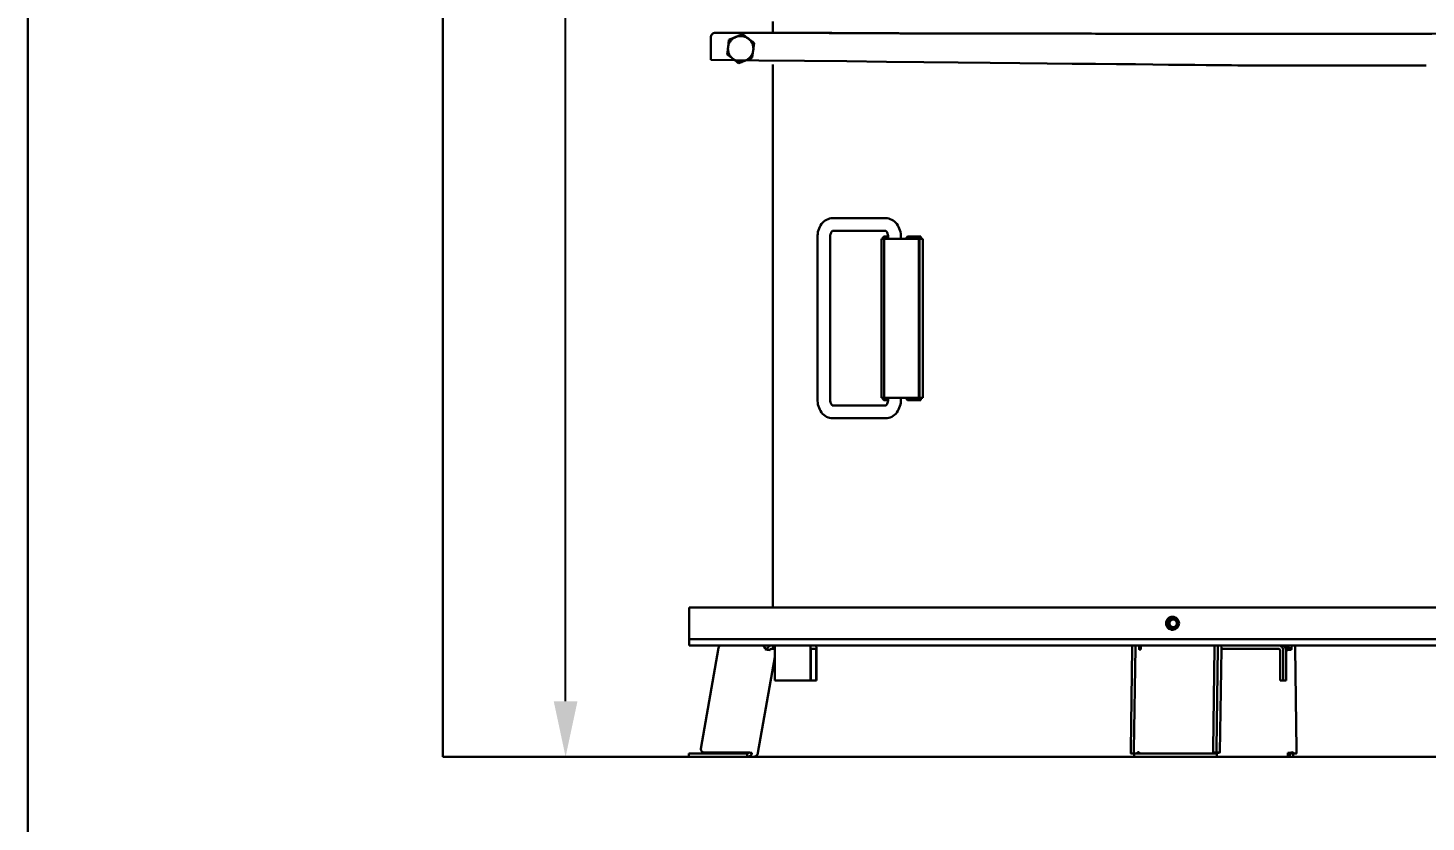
# Model space of a CAD drawing. Header units: millimetres. Extents: x 13935 to 21534, y -198 to 9202.
# Drawn here: x 14011 to 14891, y 1311 to 1811 of the extents above; entities that cross this region are included whole.
import ezdxf

# ---------------------------------------------------------------- set-up
doc = ezdxf.new("R2010")
doc.units = ezdxf.units.MM
doc.header["$LTSCALE"] = 326.7
doc.header["$PDMODE"] = 3
doc.header["$PDSIZE"] = 8
doc.layers.get('0').update_dxf_attribs({"linetype": 'CONTINUOUS'})
doc.layers.get('Defpoints').update_dxf_attribs({"linetype": 'CONTINUOUS'})
doc.styles.get("Standard").update_dxf_attribs({"font": 'calibri.ttf'})
doc.dimstyles.new('DIMSTYLE_1', dxfattribs={"dimtxt": 40, "dimasz": 35, "dimexe": 0.08, "dimexo": 1, "dimgap": 1, "dimtad": 1, "dimdsep": 46, "dimtxsty": 'Standard', "dimblk": '_FILLED', "dimblk1": '_FILLED', "dimblk2": '_FILLED', "dimcen": 0.09, "dimazin": 2, "dimtp": 0.01, "dimtm": 0.01, "dimtfac": 1, "dimtofl": 0, "dimtmove": 0, "dimatfit": 3, "dimldrblk": '_FILLED', "dimfxl": 1, "dimtolj": 1, "dimarcsym": 0})

# ---------------------------------------------------------------- blocks, each defined once
blk = doc.blocks.new('_FILLED')
at = {"color": 0, "linetype": 'ByBlock'}
blk.add_solid([(0, 0), (-1, 0.214), (-1, -0.214)], dxfattribs=at)
blk = doc.blocks.new('*D131')
at = {"color": 0, "linetype": 'Continuous', "lineweight": -2}
for p, q in [((14747.24, 2761.19), (14349.34, 2761.19)), ((14349.42, 1387.48), (14349.42, 2726.19)), ((14273.24, 1352.48), (14349.5, 1352.48))]:
    blk.add_line(p, q, dxfattribs=at)
at = {"layer": 'Defpoints', "color": 0}
for p in [(14349.42, 2761.19), (14748.24, 2761.19), (14272.24, 1352.48)]:
    blk.add_point(p, dxfattribs=at)
at = {"color": 0, "linetype": 'ByBlock', "lineweight": -2, "xscale": 35, "yscale": 35, "zscale": 35}
for p, rotation in [((14349.42, 2761.19), 90), ((14349.42, 1352.48), 270)]:
    blk.add_blockref('_FILLED', p, dxfattribs=dict(at, rotation=rotation))
at = {"color": 0, "lineweight": 30, "insert": (14295.09, 2155.97), "char_height": 40, "attachment_point": 2, "rotation": 90, "line_spacing_factor": 0.9}
blk.add_mtext('\\A1;G', dxfattribs=at)

msp = doc.modelspace()

# ---------------------------------------------------------------- linework, layer by layer
at = {"color": 0, "linetype": 'Continuous', "lineweight": 30}
for p, q in [((14272.23775, 3652.47516), (14272.23775, 1352.47516)), ((14479.73775, 1808.07881), (14479.73775, 1815.12386)), ((14440.7018, 1805.07458), (14440.7018, 1791.07461)), ((14479.73775, 1808.08938), (14443.7018, 1808.08938)), ((14443.7018, 1808.07457), (14510.73823, 1808.07457)), ((14452.22414, 1803.67338), (14451.62859, 1799.09164)), ((14452.22414, 1803.68636), (14460.75292, 1807.23507)), ((14452.22414, 1803.67338), (14452.22414, 1803.68636)), ((14460.75292, 1807.23507), (14468.09058, 1801.6233)), ((14460.75292, 1807.22209), (14460.75292, 1807.23507)), ((14451.62859, 1799.09164), (14451.03303, 1794.51291)), ((14466.89947, 1792.44985), (14467.49502, 1797.02857)), ((14467.49502, 1797.02857), (14468.09058, 1801.61032)), ((14468.09058, 1801.61032), (14468.09058, 1801.6233)), ((14479.73775, 1446.47516), (14479.73775, 1788.07462)), ((14517.52855, 1691.47516), (14550.76257, 1691.47516)), ((14550.76257, 1683.47516), (14517.52855, 1683.47516)), ((14507.8717, 1679.47516), (14507.8717, 1577.47516)), ((14515.8717, 1679.47516), (14515.8717, 1577.47516)), ((14548.19973, 1678.47516), (14571.70243, 1678.47516)), ((14548.19973, 1578.47516), (14548.19973, 1678.47516)), ((14548.57368, 1678.47516), (14549.69553, 1679.97516)), ((14549.69553, 1679.97516), (14552.41943, 1679.97516)), ((14549.91943, 1678.47516), (14549.91943, 1578.47516)), ((14552.41943, 1678.47516), (14552.41943, 1679.47516)), ((14560.41943, 1678.47516), (14560.41943, 1679.47516)), ((14564.47019, 1679.97516), (14563.4282, 1678.47516)), ((14564.47019, 1679.97516), (14573.03006, 1679.97516)), ((14571.70243, 1678.47516), (14574.15155, 1678.47516)), ((14571.70243, 1678.47516), (14571.70243, 1578.47516)), ((14572.03433, 1678.47516), (14572.03433, 1578.47516)), ((14573.03006, 1679.97516), (14572.03434, 1678.47516)), ((14573.03006, 1679.97516), (14573.03006, 1678.47516)), ((14574.15155, 1678.47516), (14574.15155, 1578.47516)), ((14548.19973, 1578.47516), (14571.70243, 1578.47516)), ((14549.69553, 1576.97516), (14548.57368, 1578.47516)), ((14552.41943, 1576.97516), (14549.69553, 1576.97516)), ((14552.41943, 1577.47516), (14552.41943, 1578.47516)), ((14560.41943, 1577.47516), (14560.41943, 1578.47516)), ((14563.4282, 1578.47516), (14564.47019, 1576.97516)), ((14573.03006, 1576.97516), (14564.47019, 1576.97516)), ((14571.70243, 1578.47516), (14574.15155, 1578.47516)), ((14572.03434, 1578.47516), (14573.03006, 1576.97516)), ((14573.03006, 1578.47516), (14573.03006, 1576.97516)), ((14517.52855, 1573.47516), (14550.76257, 1573.47516)), ((14550.76257, 1565.47516), (14517.52855, 1565.47516)), ((14427.23775, 1422.47516), (14427.23775, 1446.47516)), ((14427.23776, 1446.47516), (15087.23775, 1446.47516)), ((14731.64522, 1434.01666), (14731.60023, 1434.01707)), ((14731.64522, 1438.93366), (14731.69021, 1438.93324)), ((15087.23775, 1426.47516), (14427.23776, 1426.47516)), ((15087.23775, 1422.47516), (14427.23775, 1422.47516)), ((14445.69022, 1421.117), (14434.52438, 1357.59606)), ((14474.99089, 1420.80009), (14473.58968, 1422.47516)), ((14473.74679, 1422.47516), (14475.148, 1420.80009)), ((14474.88008, 1420.16975), (14474.99089, 1420.80009)), ((14475.03719, 1420.16975), (14474.88008, 1420.16975)), ((14474.88008, 1420.16975), (14475.03207, 1420.14292)), ((14474.99089, 1420.80009), (14475.148, 1420.80009)), ((14475.148, 1420.80009), (14475.03719, 1420.16975)), ((14476.09751, 1419.9961), (14478.06104, 1419.64881)), ((14477.88514, 1422.22338), (14477.67452, 1422.47516)), ((14477.83163, 1422.47516), (14478.00545, 1422.26737)), ((14479.04281, 1420.47516), (14481.05192, 1420.47516)), ((14480.03972, 1422.47516), (14480.03972, 1420.47516)), ((14480.27538, 1422.47516), (14480.27538, 1420.47516)), ((14481.03663, 1400.47516), (14481.03663, 1419.47516)), ((14503.48061, 1419.47516), (14503.48061, 1400.47516)), ((14503.63772, 1419.47516), (14503.63772, 1400.47516)), ((14507.01557, 1420.47516), (14503.71627, 1420.47516)), ((14507.09412, 1400.47516), (14507.09412, 1419.47516)), ((14507.25123, 1400.47516), (14507.25123, 1419.47516)), ((14705.04908, 1356.87169), (14705.93896, 1421.117)), ((14707.93278, 1421.117), (14707.0429, 1356.87169)), ((14710.24162, 1420.80009), (14710.13121, 1422.47516)), ((14710.23289, 1420.16975), (14710.24162, 1420.80009)), ((14756.89843, 1357.59606), (14757.77827, 1421.117)), ((14759.77209, 1421.117), (14758.89224, 1357.59606)), ((14762.08118, 1420.1282), (14761.18251, 1355.24863)), ((14762.08093, 1420.80009), (14761.97052, 1422.47516)), ((14762.0722, 1420.16975), (14762.08093, 1420.80009)), ((14762.0722, 1420.16975), (14762.08119, 1420.12875)), ((14798.01988, 1420.47516), (14762.07643, 1420.47516)), ((14799.01679, 1400.47516), (14799.01679, 1419.47516)), ((14801.01061, 1400.47516), (14801.01061, 1419.47516)), ((14802.93626, 1420.47516), (14802.58507, 1420.47516)), ((14802.77916, 1419.47516), (14802.77916, 1400.47516)), ((14802.85771, 1422.47516), (14802.85771, 1420.47516)), ((14803.01363, 1419.64881), (14803.16835, 1419.9961)), ((14804.23389, 1420.80009), (14804.3443, 1422.47516)), ((14804.23389, 1420.80009), (14806.22771, 1420.80009)), ((14804.24262, 1420.16975), (14804.23389, 1420.80009)), ((14804.24262, 1420.16975), (14806.23644, 1420.16975)), ((14806.33812, 1422.47516), (14806.22771, 1420.80009)), ((14806.22771, 1420.80009), (14806.23644, 1420.16975)), ((14809.42643, 1356.87169), (14808.53654, 1421.117)), ((14470.46892, 1354.95577), (14481.03663, 1415.07401)), ((14481.03663, 1400.47516), (14507.25123, 1400.47516)), ((14799.01679, 1400.47516), (14802.77916, 1400.47516)), ((14463.46814, 1355.24876), (14436.4879, 1355.24876)), ((14470.46891, 1354.95573), (14470.45951, 1354.95421)), ((14709.32361, 1354.5244), (14709.33678, 1355.47516)), ((14757.05315, 1355.24876), (14761.17296, 1355.24876)), ((14758.41745, 1354.95421), (14758.28623, 1355.24876)), ((14760.07123, 1355.04591), (14759.18123, 1355.24849)), ((14761.1822, 1355.22587), (14761.17296, 1355.24876)), ((14805.15189, 1354.5244), (14805.14525, 1355.00368)), ((14807.13254, 1355.47516), (14807.14571, 1354.5244)), ((16154.04418, 1352.47516), (14272.23775, 1352.47516)), ((14427.05281, 1352.47516), (14427.05281, 1354.47516)), ((14427.05282, 1354.47516), (14463.7436, 1354.47516)), ((14440.44541, 1354.5244), (14464.02012, 1354.5244)), ((14463.66504, 1354.47516), (14463.66504, 1352.47516)), ((14463.7436, 1352.47516), (14463.7436, 1354.47516)), ((14705.2038, 1354.5244), (14709.32361, 1354.5244)), ((14707.14699, 1354.47516), (14759.18227, 1354.47516)), ((14707.14699, 1354.47516), (14707.14699, 1352.47516)), ((14759.18227, 1354.47516), (14759.18227, 1352.47516)), ((14804.14181, 1354.47516), (14807.32852, 1354.47516)), ((14804.14181, 1352.47516), (14804.14181, 1354.47516)), ((14805.08888, 1354.47516), (14805.08888, 1352.47516)), ((14805.15189, 1354.5244), (14809.2717, 1354.5244)), ((14807.24777, 1354.47516), (14807.24777, 1352.47516)), ((14807.29762, 1354.47516), (14807.29762, 1352.47516)), ((14807.32852, 1354.47516), (14807.32852, 1352.47516))]:
    msp.add_line(p, q, dxfattribs=at)
msp.add_lwpolyline([(14011.10907, -197.5909), (14011.10907, 4206.29375), (20869.94438, 4206.29375), (20869.94438, -197.5909)], dxfattribs=at)
for centre, radius, start, end in [((14731.68387, 1436.47974), 4.14042, 190.28559605, 192.57495951), ((14731.68092, 1436.47104), 4.13743, 165.92759201, 167.38964715), ((14731.62182, 1436.4741), 4.00667, 190.36318884, 192.68763817), ((14731.62064, 1436.47666), 4.00542, 165.79792403, 167.28159766), ((14731.31456, 1436.57501), 4.00015, 87.71518748, 89.99748214), ((14731.64501, 1436.46172), 2.44506, 270.00485062, 273.20954821), ((14731.92169, 1436.48672), 2.44693, 95.41316785, 96.46492249), ((14731.92199, 1436.46465), 2.44801, 263.54333076, 266.70326461), ((14731.64526, 1436.49492), 2.43873, 86.70338047, 88.94395288), ((14731.92189, 1436.48462), 2.44904, 93.20880381, 95.41309809), ((14731.31456, 1436.37362), 3.99846, 270.00254482, 272.28400912), ((14799.78839, 1419.519), 2.95615, 88.49813104, 89.99924538), ((14799.74983, 1419.47161), 3.02933, 0.06715189, 19.49308336), ((14436.50388, 1357.24844), 2.0098, 170.03992873, 179.99081722), ((14700.1859, 1355.43112), 10.22598, 357.33856125, 359.27375721), ((14781.97194, 1357.25008), 25.0759, 179.20945282, 180.00301336), ((14723.98084, 1355.42638), 34.43984, 358.40810092, 359.21446162), ((14783.96576, 1357.25008), 25.0759, 179.20945282, 180.00301336), ((14803.90946, 1372.11133), 17.15712, 270.00088653, 270.55114276), ((14838.31943, 1355.42587), 34.41293, 180.78530713, 181.60083958), ((14440.44594, 1356.50996), 1.98556, 263.02895927, 269.98486438), ((14467.51419, 1355.43724), 2.96208, 270.00062142, 271.44809098)]:
    msp.add_arc(centre, radius, start, end, dxfattribs=at)
for points, knots in [([(14443.7018, 1808.08938), (14443.31168, 1808.08938), (14442.52295, 1807.93284), (14441.52599, 1807.26525), (14440.85842, 1806.26827), (14440.7018, 1805.47953), (14440.7018, 1805.08939)], [0, 0, 0, 0, 0.249990382, 0.499993629, 0.749997353, 1, 1, 1, 1]), ([(14443.7018, 1808.07457), (14443.31168, 1808.07457), (14442.52295, 1807.91803), (14441.52599, 1807.25044), (14440.85842, 1806.25346), (14440.7018, 1805.46472), (14440.7018, 1805.07458)], [0, 0, 0, 0, 0.249990382, 0.499993629, 0.749997353, 1, 1, 1, 1]), ([(14456.48853, 1805.44622), (14455.84576, 1805.17893), (14454.62483, 1804.47145), (14453.13462, 1802.97557), (14452.08124, 1801.14559), (14451.7182, 1799.78198), (14451.62859, 1799.09164)], [0, 0, 0, 0, 0.250001749, 0.499998352, 0.74999536, 1, 1, 1, 1]), ([(14456.48853, 1805.44622), (14456.12813, 1805.29627), (14454.7068, 1804.70501), (14453.28528, 1804.1142), (14452.22414, 1803.67338)], [0, 0, 0, 0, 0.25357266, 1, 1, 1, 1]), ([(14460.75292, 1807.22209), (14460.40384, 1807.07661), (14458.9825, 1806.48435), (14457.56101, 1805.89247), (14456.48853, 1805.44622)], [0, 0, 0, 0, 0.245604998, 1, 1, 1, 1]), ([(14464.42175, 1804.41469), (14463.86888, 1804.8377), (14462.64572, 1805.54132), (14460.60514, 1806.08393), (14458.49364, 1806.08119), (14457.1312, 1805.71379), (14456.48853, 1805.44622)], [0, 0, 0, 0, 0.250001463, 0.499998022, 0.749995163, 1, 1, 1, 1]), ([(14464.42175, 1804.41469), (14464.11165, 1804.65185), (14462.88853, 1805.58742), (14461.66567, 1806.52332), (14460.75292, 1807.22209)], [0, 0, 0, 0, 0.253512777, 1, 1, 1, 1]), ([(14467.49502, 1797.02857), (14467.58493, 1797.71887), (14467.5827, 1799.12997), (14467.03232, 1801.16847), (14465.9742, 1802.9957), (14464.9748, 1803.99191), (14464.42175, 1804.41469)], [0, 0, 0, 0, 0.250001434, 0.499997899, 0.749995012, 1, 1, 1, 1]), ([(14468.09058, 1801.61032), (14467.79023, 1801.83979), (14466.56712, 1802.77436), (14465.34421, 1803.7092), (14464.42175, 1804.41469)], [0, 0, 0, 0, 0.245550494, 1, 1, 1, 1]), ([(14508.73797, 1808.07457), (14508.79425, 1808.06717), (14509.29865, 1808.04053), (14509.80272, 1808.03087), (14510.25035, 1808.0219)], [0, 0, 0, 0, 0.112533257, 1, 1, 1, 1]), ([(14510.25035, 1808.0219), (14513.58878, 1807.95501), (14523.26144, 1807.89729), (14542.04976, 1807.79259), (14569.09248, 1807.71348), (14618.80033, 1807.60047), (14692.829, 1807.5157), (14755.26474, 1807.49171), (14788.7018, 1807.49171)], [0, 0, 0, 0, 0.035974866, 0.104208963, 0.202428233, 0.327328019, 0.639754913, 1, 1, 1, 1]), ([(14788.7018, 1807.49594), (14770.80791, 1807.49594), (14735.69321, 1807.50304), (14684.68007, 1807.53484), (14637.58208, 1807.58597), (14596.17371, 1807.65559), (14565.95404, 1807.72671), (14545.7705, 1807.79796), (14533.97843, 1807.84148), (14524.59241, 1807.91028), (14517.69206, 1807.92117), (14513.35966, 1808.04665), (14511.31634, 1807.99903), (14510.73823, 1808.07457)], [0, 0, 0, 0, 0.193123389, 0.378982421, 0.550569794, 0.701437858, 0.825891997, 0.876720426, 0.919277289, 0.953154224, 0.978041576, 0.993707566, 1, 1, 1, 1]), ([(14788.7018, 1807.49171), (14822.13664, 1807.49171), (14884.56847, 1807.5157), (14958.59328, 1807.60046), (15008.30047, 1807.71345), (15035.34521, 1807.79256), (15054.13663, 1807.89724), (15063.81142, 1807.95499), (15067.15099, 1808.02185)], [0, 0, 0, 0, 0.360224054, 0.672635367, 0.797536646, 0.895767287, 0.964012567, 1, 1, 1, 1]), ([(14451.62859, 1799.09164), (14451.53868, 1798.40134), (14451.54091, 1796.99024), (14452.09129, 1794.95174), (14453.14941, 1793.12451), (14454.14881, 1792.1283), (14454.70186, 1791.70552)], [0, 0, 0, 0, 0.250001434, 0.499997899, 0.749995012, 1, 1, 1, 1]), ([(14462.63508, 1790.67399), (14463.27785, 1790.94128), (14464.49878, 1791.64876), (14465.98899, 1793.14464), (14467.04236, 1794.97462), (14467.4054, 1796.33823), (14467.49502, 1797.02857)], [0, 0, 0, 0, 0.250001749, 0.499998352, 0.74999536, 1, 1, 1, 1]), ([(14451.03303, 1794.51291), (14451.33336, 1794.283), (14452.55613, 1793.34698), (14453.77911, 1792.41123), (14454.70186, 1791.70552)], [0, 0, 0, 0, 0.245617263, 1, 1, 1, 1]), ([(14454.70186, 1791.70552), (14455.01192, 1791.46839), (14456.23469, 1790.53337), (14457.45771, 1789.59868), (14458.37069, 1788.90115)], [0, 0, 0, 0, 0.253584584, 1, 1, 1, 1]), ([(14454.70186, 1791.70552), (14455.25472, 1791.28249), (14456.47699, 1790.57888), (14457.83994, 1790.21667), (14458.53027, 1790.12691)], [0, 0, 0, 0, 0.499999898, 1, 1, 1, 1]), ([(14458.37069, 1788.90115), (14458.71979, 1789.04617), (14460.14138, 1789.63682), (14461.56281, 1790.22783), (14462.63508, 1790.67399)], [0, 0, 0, 0, 0.245564094, 1, 1, 1, 1]), ([(14458.53027, 1790.12691), (14459.2206, 1790.03714), (14460.63086, 1790.03877), (14461.99242, 1790.40641), (14462.63508, 1790.67399)], [0, 0, 0, 0, 0.500000038, 1, 1, 1, 1]), ([(14462.63508, 1790.67399), (14462.9955, 1790.82395), (14464.41709, 1791.4156), (14465.8385, 1792.00769), (14466.89947, 1792.44985)], [0, 0, 0, 0, 0.253526257, 1, 1, 1, 1]), ([(14890.84592, 1787.53258), (14882.59619, 1787.52574), (14848.54816, 1787.50148), (14814.50012, 1787.49175), (14788.7018, 1787.49175)], [0, 0, 0, 0, 0.242296739, 1, 1, 1, 1]), ([(14507.8717, 1679.47516), (14507.8717, 1682.37533), (14509.1324, 1686.88615), (14513.4212, 1690.74198), (14516.18385, 1691.47516), (14517.52855, 1691.47516)], [0, 0, 0, 0, 0.51596225, 0.760766984, 1, 1, 1, 1]), ([(14550.76257, 1691.47516), (14552.1072, 1691.47516), (14554.86989, 1690.74185), (14559.15888, 1686.88621), (14560.41943, 1682.37523), (14560.41943, 1679.47516)], [0, 0, 0, 0, 0.23921954, 0.484054961, 1, 1, 1, 1]), ([(14515.8717, 1679.47516), (14515.8717, 1680.13864), (14515.99235, 1681.1005), (14516.43077, 1682.22182), (14516.74961, 1682.82185), (14517.16239, 1683.21989), (14517.26163, 1683.39602), (14517.57278, 1683.47516), (14517.52855, 1683.47516)], [0, 0, 0, 0, 0.441251466, 0.634155893, 0.792527426, 0.905165192, 0.970587691, 1, 1, 1, 1]), ([(14550.76257, 1683.47516), (14550.73995, 1683.47516), (14551.0998, 1683.40014), (14551.20716, 1683.08005), (14551.96233, 1682.25316), (14552.14932, 1681.47789), (14552.2531, 1681.01199)], [0, 0, 0, 0, 0.022904338, 0.177507762, 0.51669327, 1, 1, 1, 1]), ([(14517.52855, 1565.47516), (14516.18393, 1565.47516), (14513.42124, 1566.20847), (14509.13225, 1570.0641), (14507.8717, 1574.57508), (14507.8717, 1577.47516)], [0, 0, 0, 0, 0.23921954, 0.484054961, 1, 1, 1, 1]), ([(14517.52855, 1573.47516), (14517.57273, 1573.47516), (14517.26131, 1573.55442), (14517.16228, 1573.73058), (14516.7493, 1574.12868), (14516.43076, 1574.72879), (14515.9922, 1575.84998), (14515.8717, 1576.81176), (14515.8717, 1577.47516)], [0, 0, 0, 0, 0.029382236, 0.094950491, 0.207503867, 0.365926429, 0.558807088, 1, 1, 1, 1]), ([(14552.24933, 1575.92152), (14552.14479, 1575.45806), (14551.95709, 1574.68758), (14551.20449, 1573.86631), (14551.09689, 1573.54971), (14550.74008, 1573.47516), (14550.76257, 1573.47516)], [0, 0, 0, 0, 0.483867331, 0.822964459, 0.977090128, 1, 1, 1, 1]), ([(14560.41943, 1577.47516), (14560.41943, 1574.57499), (14559.15873, 1570.06416), (14554.86993, 1566.20834), (14552.10728, 1565.47516), (14550.76257, 1565.47516)], [0, 0, 0, 0, 0.51596225, 0.760766984, 1, 1, 1, 1]), ([(14731.31473, 1440.57516), (14730.27173, 1440.57516), (14728.09674, 1439.68442), (14726.79517, 1436.47498), (14728.09723, 1433.26491), (14730.27309, 1432.37516), (14731.31655, 1432.37516)], [0, 0, 0, 0, 0.249687971, 0.499952165, 0.750203375, 1, 1, 1, 1]), ([(14727.71349, 1437.3585), (14727.65428, 1437.09615), (14727.58858, 1436.55815), (14727.63213, 1436.01791), (14727.68051, 1435.75335)], [0, 0, 0, 0, 0.499993625, 1, 1, 1, 1]), ([(14727.71298, 1435.59409), (14727.80989, 1435.16365), (14728.14965, 1434.32893), (14729.03715, 1433.31674), (14730.20492, 1432.64916), (14731.08946, 1432.48393), (14731.52948, 1432.47583)], [0, 0, 0, 0, 0.250333474, 0.500441023, 0.750302366, 1, 1, 1, 1]), ([(14731.60312, 1440.47516), (14731.16567, 1440.47518), (14730.28365, 1440.32822), (14729.10915, 1439.68994), (14728.20385, 1438.70508), (14727.84523, 1437.8845), (14727.73763, 1437.45936)], [0, 0, 0, 0, 0.249711887, 0.49956926, 0.749670008, 1, 1, 1, 1]), ([(14731.54778, 1433.47566), (14731.15882, 1433.48283), (14730.37488, 1433.65368), (14729.39319, 1434.33946), (14728.74635, 1435.35011), (14728.53471, 1436.53164), (14728.78944, 1437.70459), (14729.47283, 1438.69077), (14730.47899, 1439.33995), (14731.26863, 1439.48181), (14731.65758, 1439.47465)], [0, 0, 0, 0, 0.12482347, 0.249756724, 0.37483873, 0.50002004, 0.625195045, 0.750261955, 0.875180968, 1, 1, 1, 1]), ([(14731.60023, 1434.01707), (14731.28331, 1434.02291), (14730.64466, 1434.16134), (14729.84312, 1434.71715), (14729.31154, 1435.5373), (14729.13145, 1436.49827), (14729.32908, 1437.45577), (14729.87556, 1438.26602), (14730.68715, 1438.80702), (14731.32824, 1438.93364), (14731.64522, 1438.93366)], [0, 0, 0, 0, 0.124821369, 0.249751545, 0.374828303, 0.500006645, 0.625182288, 0.750252501, 0.875176069, 1, 1, 1, 1]), ([(14731.64618, 1438.91809), (14731.35178, 1438.88473), (14730.76955, 1438.7077), (14730.05252, 1438.14925), (14729.58014, 1437.37081), (14729.41576, 1436.47491), (14729.58032, 1435.57903), (14730.05285, 1434.80069), (14730.77001, 1434.24237), (14731.35228, 1434.06549), (14731.6467, 1434.03217)], [0, 0, 0, 0, 0.124826749, 0.249761892, 0.374833978, 0.499997802, 0.625161641, 0.750233733, 0.875169061, 1, 1, 1, 1]), ([(14731.47391, 1432.37833), (14732.49224, 1432.41891), (14734.57819, 1433.34431), (14735.81737, 1436.47515), (14734.57821, 1439.60595), (14732.49232, 1440.53139), (14731.47403, 1440.57198)], [0, 0, 0, 0, 0.249782107, 0.500003148, 0.750228673, 1, 1, 1, 1]), ([(14731.65758, 1439.47465), (14732.04654, 1439.46749), (14732.83047, 1439.29663), (14733.81216, 1438.61085), (14734.45901, 1437.6002), (14734.67064, 1436.41867), (14734.41592, 1435.24572), (14733.73252, 1434.25955), (14732.72637, 1433.61036), (14731.93673, 1433.4685), (14731.54778, 1433.47566)], [0, 0, 0, 0, 0.12482347, 0.249756724, 0.37483873, 0.50002004, 0.625195045, 0.750261955, 0.875180968, 1, 1, 1, 1]), ([(14731.7855, 1438.92962), (14732.09249, 1438.91194), (14732.70618, 1438.75749), (14733.47105, 1438.2028), (14733.9785, 1437.40365), (14734.15528, 1436.47331), (14733.97714, 1435.54324), (14733.46853, 1434.74483), (14732.70284, 1434.19127), (14732.08893, 1434.03771), (14731.7819, 1434.02049)], [0, 0, 0, 0, 0.12482819, 0.249758106, 0.37483023, 0.500000271, 0.625170074, 0.750241672, 0.875170849, 1, 1, 1, 1]), ([(14446.61673, 1422.47788), (14446.37738, 1422.33164), (14445.95603, 1421.93208), (14445.73885, 1421.39363), (14445.69022, 1421.117)], [0, 0, 0, 0, 0.499658335, 1, 1, 1, 1]), ([(14475.03207, 1420.14292), (14475.30113, 1420.09553), (14475.65684, 1420.03354), (14476.01271, 1419.9725), (14476.09932, 1419.95771)], [0, 0, 0, 0, 0.756656797, 1, 1, 1, 1]), ([(14476.09751, 1419.9961), (14476.0623, 1419.9961), (14475.94801, 1420.01882), (14475.59417, 1420.06867), (14475.27603, 1420.12751), (14475.03719, 1420.16975)], [0, 0, 0, 0, 0.09831766, 0.322854978, 1, 1, 1, 1]), ([(14479.04281, 1422.47516), (14478.36063, 1422.47516), (14476.95047, 1421.97257), (14476.21585, 1420.66929), (14476.09751, 1419.9961)], [0, 0, 0, 0, 0.499509969, 1, 1, 1, 1]), ([(14476.09932, 1419.95771), (14476.3494, 1419.915), (14476.802, 1419.8396), (14477.39308, 1419.73991), (14477.79675, 1419.68458), (14477.99792, 1419.64881), (14478.06104, 1419.64881)], [0, 0, 0, 0, 0.383210064, 0.693285487, 0.904650404, 1, 1, 1, 1]), ([(14478.06104, 1419.64881), (14478.10049, 1419.8732), (14478.34538, 1420.30761), (14478.81542, 1420.47516), (14479.04281, 1420.47516)], [0, 0, 0, 0, 0.500489975, 1, 1, 1, 1]), ([(14481.03663, 1419.47516), (14481.03663, 1419.73104), (14481.03996, 1420.06932), (14481.04819, 1420.40749), (14481.05051, 1420.48983)], [0, 0, 0, 0, 0.756462261, 1, 1, 1, 1]), ([(14481.05051, 1420.48983), (14481.05809, 1420.75806), (14481.07733, 1421.23781), (14481.1196, 1421.79791), (14481.16192, 1422.14231), (14481.19571, 1422.31797), (14481.22151, 1422.41737), (14481.25552, 1422.47516), (14481.27229, 1422.47516)], [0, 0, 0, 0, 0.399650327, 0.715923946, 0.833422087, 0.920244593, 0.975028699, 1, 1, 1, 1]), ([(14503.4945, 1420.48983), (14503.49217, 1420.40749), (14503.48394, 1420.06932), (14503.48061, 1419.73104), (14503.48061, 1419.47516)], [0, 0, 0, 0, 0.243537773, 1, 1, 1, 1]), ([(14503.71627, 1422.47516), (14503.69951, 1422.47516), (14503.66549, 1422.41737), (14503.63969, 1422.31797), (14503.6059, 1422.14231), (14503.56358, 1421.79791), (14503.52132, 1421.23781), (14503.50207, 1420.75807), (14503.4945, 1420.48983)], [0, 0, 0, 0, 0.024971285, 0.079755369, 0.166577828, 0.284075951, 0.600349572, 1, 1, 1, 1]), ([(14503.63772, 1419.47516), (14503.63772, 1419.60275), (14503.64112, 1419.83818), (14503.65437, 1420.11685), (14503.67037, 1420.29515), (14503.68368, 1420.39041), (14503.69484, 1420.44103), (14503.70808, 1420.47516), (14503.71627, 1420.47516)], [0, 0, 0, 0, 0.379258306, 0.701052034, 0.824860495, 0.917397746, 0.975635008, 1, 1, 1, 1]), ([(14507.25123, 1419.47516), (14507.25123, 1419.85792), (14507.24324, 1420.41403), (14507.21445, 1421.1204), (14507.18601, 1421.571), (14507.15327, 1421.93511), (14507.11329, 1422.22091), (14507.07996, 1422.37284), (14507.04015, 1422.47516), (14507.01557, 1422.47516)], [0, 0, 0, 0, 0.379228299, 0.550628902, 0.701088829, 0.824862353, 0.917395723, 0.975645131, 1, 1, 1, 1]), ([(14507.01557, 1420.47516), (14507.02376, 1420.47516), (14507.037, 1420.44103), (14507.04816, 1420.39041), (14507.06147, 1420.29515), (14507.07747, 1420.11685), (14507.09072, 1419.83818), (14507.09412, 1419.60275), (14507.09412, 1419.47516)], [0, 0, 0, 0, 0.024365047, 0.082602393, 0.175139777, 0.298948308, 0.620742041, 1, 1, 1, 1]), ([(14705.93896, 1421.117), (14705.94084, 1421.25273), (14705.9519, 1421.70679), (14705.97121, 1422.16186), (14706.01197, 1422.47787)], [0, 0, 0, 0, 0.298735762, 1, 1, 1, 1]), ([(14708.00579, 1422.47788), (14707.99475, 1422.39228), (14707.95138, 1421.93978), (14707.93788, 1421.48506), (14707.93278, 1421.117)], [0, 0, 0, 0, 0.18995498, 1, 1, 1, 1]), ([(14710.23289, 1420.16975), (14710.2498, 1420.13178), (14710.38566, 1420.08582), (14710.60547, 1420.03683), (14710.93628, 1420.00425), (14711.17794, 1419.9961), (14711.30716, 1419.9961)], [0, 0, 0, 0, 0.113131403, 0.337856681, 0.648295772, 1, 1, 1, 1]), ([(14711.30716, 1419.9961), (14711.31168, 1420.32257), (14711.32744, 1420.9146), (14711.3695, 1421.61021), (14711.41501, 1422.04562), (14711.45229, 1422.27267), (14711.48141, 1422.39696), (14711.51882, 1422.47516), (14711.53924, 1422.47516)], [0, 0, 0, 0, 0.39062563, 0.709583157, 0.829945808, 0.91931656, 0.975570642, 1, 1, 1, 1]), ([(14757.77827, 1421.117), (14757.78015, 1421.25273), (14757.79121, 1421.70679), (14757.81052, 1422.16186), (14757.85128, 1422.47787)], [0, 0, 0, 0, 0.298735762, 1, 1, 1, 1]), ([(14759.8451, 1422.47788), (14759.83406, 1422.39228), (14759.79069, 1421.93978), (14759.77719, 1421.48506), (14759.77209, 1421.117)], [0, 0, 0, 0, 0.18995498, 1, 1, 1, 1]), ([(14801.01061, 1419.47516), (14801.01061, 1419.86532), (14800.85512, 1420.65377), (14800.1899, 1421.65085), (14799.19586, 1422.31884), (14798.40894, 1422.47516), (14798.01988, 1422.47516)], [0, 0, 0, 0, 0.250378466, 0.500505403, 0.750336322, 1, 1, 1, 1]), ([(14798.01988, 1420.47516), (14798.27433, 1420.47516), (14798.80478, 1420.26098), (14799.01679, 1419.73016), (14799.01679, 1419.47516)], [0, 0, 0, 0, 0.499453105, 1, 1, 1, 1]), ([(14799.86587, 1422.47414), (14800.45628, 1422.45867), (14801.65671, 1422.05801), (14802.40741, 1421.03983), (14802.60552, 1420.48247)], [0, 0, 0, 0, 0.499616281, 1, 1, 1, 1]), ([(14803.16835, 1419.9961), (14803.16383, 1420.32257), (14803.14806, 1420.9146), (14803.10601, 1421.61021), (14803.0605, 1422.04562), (14803.02322, 1422.27267), (14802.9941, 1422.39696), (14802.95668, 1422.47516), (14802.93626, 1422.47516)], [0, 0, 0, 0, 0.39062563, 0.709583157, 0.829945808, 0.91931656, 0.975570642, 1, 1, 1, 1]), ([(14802.93626, 1420.47516), (14802.93889, 1420.47516), (14802.9584, 1420.4588), (14802.95906, 1420.43384), (14802.9633, 1420.41407)], [0, 0, 0, 0, 0.115061302, 1, 1, 1, 1]), ([(14802.9633, 1420.41407), (14802.98419, 1420.31669), (14803.00136, 1420.06013), (14803.01146, 1419.80501), (14803.01363, 1419.64881)], [0, 0, 0, 0, 0.389324395, 1, 1, 1, 1]), ([(14803.01363, 1419.64881), (14803.40127, 1419.64881), (14804.13231, 1419.6724), (14805.10235, 1419.77332), (14805.76608, 1419.90393), (14806.10923, 1420.0434), (14806.21684, 1420.12575), (14806.23644, 1420.16975)], [0, 0, 0, 0, 0.35110315, 0.661074834, 0.88540333, 0.956373046, 1, 1, 1, 1]), ([(14804.24262, 1420.16975), (14804.2257, 1420.13178), (14804.08984, 1420.08582), (14803.87003, 1420.03683), (14803.53922, 1420.00425), (14803.29757, 1419.9961), (14803.16835, 1419.9961)], [0, 0, 0, 0, 0.113131403, 0.337856681, 0.648295772, 1, 1, 1, 1]), ([(14808.53654, 1421.117), (14808.53466, 1421.25273), (14808.52361, 1421.70679), (14808.50429, 1422.16186), (14808.46354, 1422.47787)], [0, 0, 0, 0, 0.298735762, 1, 1, 1, 1]), ([(14434.49409, 1357.24876), (14434.49409, 1356.73875), (14434.91797, 1355.67698), (14435.97901, 1355.24876), (14436.4879, 1355.24876)], [0, 0, 0, 0, 0.50054705, 1, 1, 1, 1]), ([(14438.91069, 1355.24771), (14439.07027, 1355.05466), (14439.46628, 1354.72613), (14439.95643, 1354.56943), (14440.20496, 1354.53908)], [0, 0, 0, 0, 0.50009401, 1, 1, 1, 1]), ([(14464.67213, 1355.13751), (14464.5742, 1355.14594), (14464.17272, 1355.18143), (14463.77148, 1355.21959), (14463.46814, 1355.24876)], [0, 0, 0, 0, 0.243886757, 1, 1, 1, 1]), ([(14464.68044, 1355.13354), (14464.61216, 1354.94522), (14464.35375, 1354.60244), (14463.94354, 1354.47516), (14463.7436, 1354.47516)], [0, 0, 0, 0, 0.500466084, 1, 1, 1, 1]), ([(14463.7436, 1352.47516), (14464.42577, 1352.47516), (14465.83593, 1352.97774), (14466.57056, 1354.28102), (14466.68889, 1354.95421)], [0, 0, 0, 0, 0.499509969, 1, 1, 1, 1]), ([(14466.0369, 1355.04591), (14465.94073, 1355.04901), (14465.4852, 1355.07008), (14465.03056, 1355.10664), (14464.67213, 1355.13751)], [0, 0, 0, 0, 0.211026312, 1, 1, 1, 1]), ([(14466.68889, 1354.95421), (14466.62094, 1354.95421), (14466.40357, 1354.99383), (14466.18658, 1355.0222), (14466.0369, 1355.04591)], [0, 0, 0, 0, 0.309583828, 1, 1, 1, 1]), ([(14470.45951, 1354.95421), (14470.34321, 1354.29262), (14469.63105, 1353.01162), (14468.25931, 1352.49304), (14467.58904, 1352.4761)], [0, 0, 0, 0, 0.500468198, 1, 1, 1, 1]), ([(14705.2038, 1354.5244), (14705.18435, 1354.5244), (14705.15696, 1354.61076), (14705.13139, 1354.73194), (14705.10355, 1354.96533), (14705.08074, 1355.25772), (14705.06248, 1355.61568), (14705.04638, 1356.15937), (14705.04509, 1356.58338), (14705.04908, 1356.87169)], [0, 0, 0, 0, 0.024669927, 0.085418372, 0.18170645, 0.309428107, 0.462714459, 0.634317639, 1, 1, 1, 1]), ([(14707.0429, 1356.87169), (14707.03891, 1356.58338), (14707.0402, 1356.15937), (14707.0563, 1355.61568), (14707.07456, 1355.25772), (14707.09737, 1354.96533), (14707.12521, 1354.73194), (14707.15078, 1354.61076), (14707.17817, 1354.5244), (14707.19762, 1354.5244)], [0, 0, 0, 0, 0.365682141, 0.537285298, 0.690571673, 0.818293388, 0.914581531, 0.975330039, 1, 1, 1, 1]), ([(14709.322, 1354.9998), (14709.40944, 1354.9932), (14709.76867, 1354.96935), (14710.12869, 1354.95762), (14710.40101, 1354.95501)], [0, 0, 0, 0, 0.243566777, 1, 1, 1, 1]), ([(14710.41105, 1355.30151), (14710.28183, 1355.30151), (14710.04018, 1355.30966), (14709.70937, 1355.34223), (14709.48956, 1355.39122), (14709.3537, 1355.43719), (14709.33678, 1355.47516)], [0, 0, 0, 0, 0.351704556, 0.662143662, 0.886868759, 1, 1, 1, 1]), ([(14710.33369, 1354.47516), (14710.34646, 1354.47516), (14710.35996, 1354.53663), (14710.37635, 1354.61628), (14710.39053, 1354.77451), (14710.39767, 1354.88964), (14710.40085, 1354.95629)], [0, 0, 0, 0, 0.078174683, 0.27769064, 0.591296645, 1, 1, 1, 1]), ([(14757.05315, 1355.24876), (14757.03676, 1355.24876), (14757.01022, 1355.31697), (14756.988, 1355.41827), (14756.96134, 1355.60874), (14756.92933, 1355.96536), (14756.90285, 1356.52271), (14756.89604, 1356.99359), (14756.89604, 1357.24876)], [0, 0, 0, 0, 0.024355338, 0.082605877, 0.175141065, 0.29891704, 0.620763931, 1, 1, 1, 1]), ([(14758.26184, 1355.24687), (14758.25995, 1355.14427), (14758.25305, 1354.96369), (14758.24148, 1354.70854), (14758.21521, 1354.58325), (14758.20581, 1354.47516), (14758.18536, 1354.47516)], [0, 0, 0, 0, 0.394765421, 0.713245444, 0.92135375, 1, 1, 1, 1]), ([(14758.41745, 1354.95421), (14758.56613, 1354.95421), (14759.1183, 1354.96165), (14759.67082, 1354.99525), (14760.07123, 1355.04591)], [0, 0, 0, 0, 0.269209242, 1, 1, 1, 1]), ([(14758.88986, 1357.24876), (14758.88986, 1356.99359), (14758.89667, 1356.52271), (14758.92315, 1355.96536), (14758.95516, 1355.60874), (14758.98182, 1355.41827), (14759.00404, 1355.31697), (14759.03058, 1355.24876), (14759.04697, 1355.24876)], [0, 0, 0, 0, 0.379235923, 0.701082819, 0.824858832, 0.917394062, 0.975644641, 1, 1, 1, 1]), ([(14760.07123, 1355.04591), (14760.22698, 1355.05002), (14760.49652, 1355.06134), (14760.85625, 1355.10191), (14761.05327, 1355.13956), (14761.18164, 1355.19366), (14761.18216, 1355.22588)], [0, 0, 0, 0, 0.409097107, 0.718630018, 0.91539265, 1, 1, 1, 1]), ([(14805.1535, 1354.9998), (14805.06606, 1354.9932), (14804.70683, 1354.96935), (14804.34681, 1354.95762), (14804.0745, 1354.95501)], [0, 0, 0, 0, 0.243566777, 1, 1, 1, 1]), ([(14804.14181, 1354.47516), (14804.12905, 1354.47516), (14804.11555, 1354.53663), (14804.09916, 1354.61628), (14804.08498, 1354.77451), (14804.07784, 1354.88964), (14804.07466, 1354.95629)], [0, 0, 0, 0, 0.078174683, 0.27769064, 0.591296645, 1, 1, 1, 1]), ([(14807.13254, 1355.47516), (14807.10007, 1355.40227), (14806.87659, 1355.28661), (14806.47304, 1355.16949), (14805.86534, 1355.06498), (14805.4071, 1355.01894), (14805.1535, 1354.9998)], [0, 0, 0, 0, 0.115872888, 0.328670097, 0.630679547, 1, 1, 1, 1]), ([(14809.2717, 1354.5244), (14809.29116, 1354.5244), (14809.31855, 1354.61076), (14809.34412, 1354.73194), (14809.37196, 1354.96533), (14809.39477, 1355.25772), (14809.41303, 1355.61568), (14809.42913, 1356.15937), (14809.43042, 1356.58338), (14809.42643, 1356.87169)], [0, 0, 0, 0, 0.024669927, 0.085418372, 0.18170645, 0.309428107, 0.462714459, 0.634317639, 1, 1, 1, 1]), ([(14803.91993, 1354.4645), (14803.92748, 1354.19571), (14803.9467, 1353.715), (14803.98899, 1353.15378), (14804.03132, 1352.8087), (14804.06518, 1352.63268), (14804.09094, 1352.53307), (14804.12502, 1352.47516), (14804.14181, 1352.47516)], [0, 0, 0, 0, 0.39967978, 0.715918631, 0.833430268, 0.920245828, 0.975040612, 1, 1, 1, 1])]:
    msp.add_open_spline(points, degree=3, knots=knots, dxfattribs=at)
for points in [[(14788.7018, 1787.49175), (14781.95069, 1787.49175), (14775.19958, 1787.49227), (14440.7018, 1791.07461)], [(14552.2531, 1681.01199), (14552.36514, 1680.50905), (14552.41943, 1679.99043), (14552.41943, 1679.47516)], [(14552.41943, 1577.47516), (14552.41943, 1576.95419), (14552.36396, 1576.42973), (14552.24933, 1575.92152)], [(14727.6433, 1437.37432), (14727.52437, 1436.84272), (14727.51272, 1436.27643), (14727.60999, 1435.74045)], [(14727.64277, 1435.5783), (14727.91537, 1434.35629), (14728.89452, 1433.17877), (14730.04892, 1432.69401)], [(14730.05692, 1440.25965), (14728.92872, 1439.78873), (14727.96492, 1438.6629), (14727.66766, 1437.47705)]]:
    msp.add_open_spline(points, degree=3, dxfattribs=at)

# ---------------------------------------------------------------- dimensions: what is measured, and where the dimension line sits
dim = msp.add_linear_dim(base=(14349.42039, 2761.18516), p1=(14272.23775, 1352.47516), p2=(14748.23775, 2761.18516), angle=90, text='G', dimstyle='DIMSTYLE_1', dxfattribs=at)
dim.commit()
dim.dimension.update_dxf_attribs({"geometry": '*D131', "text_midpoint": (14349.42039, 2155.96652), "dimtype": 160})

doc.saveas('drawing.dxf')
